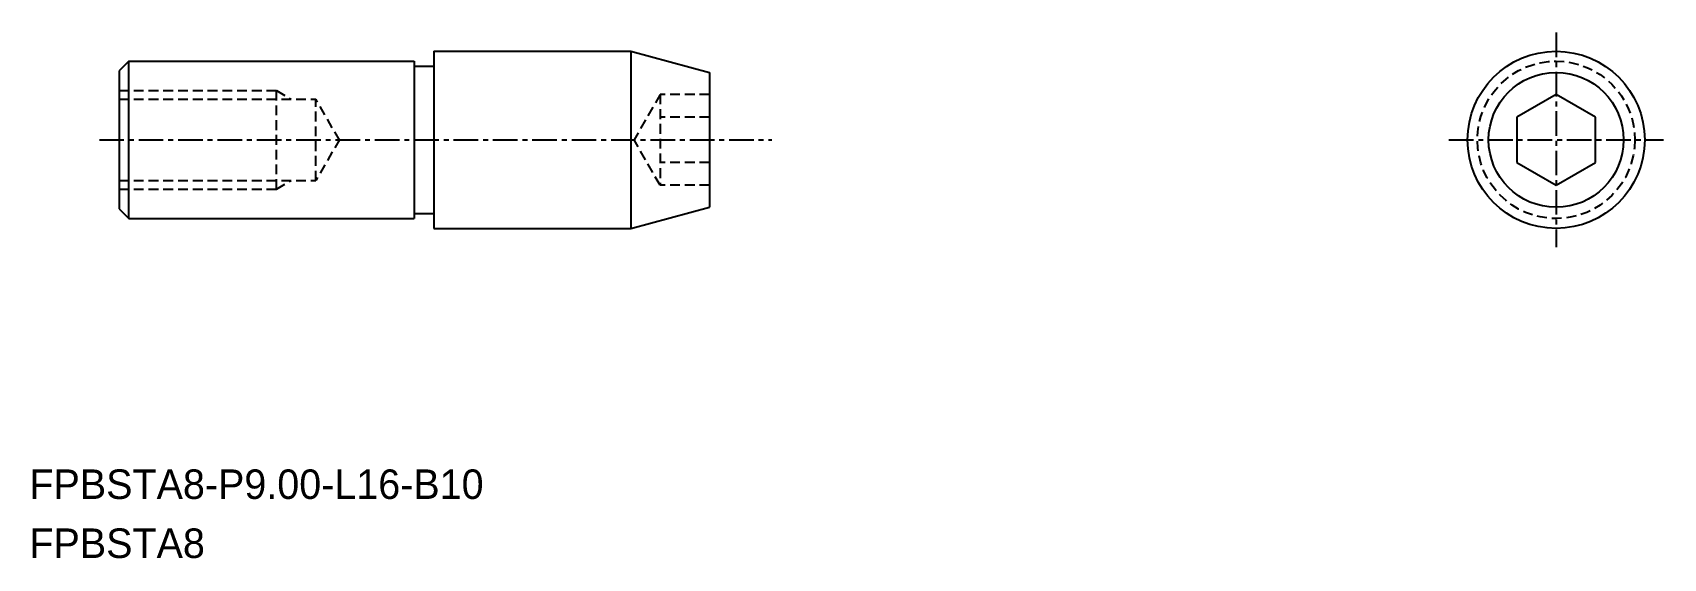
# Model space of a CAD drawing. Extents: x -1606 to -1523.1, y -500 to -473.2.
import ezdxf

# ---------------------------------------------------------------- set-up
doc = ezdxf.new("R2010")
doc.units = 0
doc.linetypes.add('CENTER', pattern=[2, 1.25, -0.25, 0.25, -0.25])
doc.linetypes.add('DASHED', pattern=[0.75, 0.5, -0.25])
doc.layers.get('0').update_dxf_attribs({"linetype": 'CONTINUOUS'})
doc.layers.add('CENTER', color=1, linetype='CENTER')

msp = doc.modelspace()

# ---------------------------------------------------------------- linework, layer by layer
at = {"color": 7, "linetype": 'CONTINUOUS'}
for p, q in [((-1601.097, -474.698), (-1601.597, -475.198)), ((-1601.097, -474.698), (-1586.597, -474.698)), ((-1601.097, -482.698), (-1601.097, -474.698)), ((-1586.597, -474.698), (-1586.597, -482.698)), ((-1585.597, -474.198), (-1585.597, -483.198)), ((-1585.597, -474.198), (-1575.597, -474.198)), ((-1575.597, -474.198), (-1571.597, -475.269)), ((-1601.597, -475.198), (-1601.597, -482.198)), ((-1586.597, -474.948), (-1585.597, -474.948)), ((-1571.597, -475.269), (-1571.597, -482.126)), ((-1528.578, -476.388), (-1530.578, -477.543)), ((-1526.578, -477.543), (-1528.578, -476.388)), ((-1530.578, -477.543), (-1530.578, -479.852)), ((-1526.578, -479.852), (-1526.578, -477.543)), ((-1530.578, -479.852), (-1528.578, -481.007)), ((-1528.578, -481.007), (-1526.578, -479.852)), ((-1601.597, -482.198), (-1601.097, -482.698)), ((-1575.597, -483.198), (-1571.597, -482.126)), ((-1601.097, -482.698), (-1586.597, -482.698)), ((-1586.597, -482.448), (-1585.597, -482.448)), ((-1585.597, -483.198), (-1575.597, -483.198))]:
    msp.add_line(p, q, dxfattribs=at)
at = {"linetype": 'CONTINUOUS'}
msp.add_line((-1575.597, -474.198), (-1575.597, -483.198), dxfattribs=at)
at = {"color": 3, "linetype": 'DASHED'}
for p, q in [((-1601.597, -476.198), (-1593.597, -476.198)), ((-1593.597, -481.198), (-1593.597, -476.198)), ((-1593.597, -476.198), (-1592.848, -476.631)), ((-1574.097, -476.388), (-1575.431, -478.698)), ((-1574.097, -476.388), (-1574.097, -481.007)), ((-1571.597, -476.388), (-1574.097, -476.388)), ((-1601.597, -476.631), (-1591.597, -476.631)), ((-1591.597, -480.765), (-1591.597, -476.631)), ((-1590.385, -478.731), (-1591.597, -476.631)), ((-1571.597, -477.543), (-1574.097, -477.543)), ((-1590.385, -478.665), (-1591.597, -480.765)), ((-1574.097, -481.007), (-1575.431, -478.698)), ((-1571.597, -479.852), (-1574.097, -479.852)), ((-1601.597, -480.765), (-1591.597, -480.765)), ((-1601.597, -481.198), (-1593.597, -481.198)), ((-1593.597, -481.198), (-1592.848, -480.765)), ((-1571.597, -481.007), (-1574.097, -481.007))]:
    msp.add_line(p, q, dxfattribs=at)
at = {"linetype": 'CONTINUOUS'}
for radius in [4.5, 3.428]:
    msp.add_circle((-1528.578, -478.698), radius, dxfattribs=at)
at = {"color": 3, "linetype": 'DASHED'}
msp.add_circle((-1528.578, -478.698), 4, dxfattribs=at)
at = {"color": 7, "linetype": 'CONTINUOUS'}
msp.add_point((-1601.597, -478.698), dxfattribs=at)
at = {"layer": 'CENTER', "color": 1, "linetype": 'CENTER'}
for p, q in [((-1528.578, -473.248), (-1528.578, -484.148)), ((-1602.597, -478.698), (-1568.434, -478.698)), ((-1534.028, -478.698), (-1523.128, -478.698))]:
    msp.add_line(p, q, dxfattribs=at)

# ---------------------------------------------------------------- texts
for s, p in [('FPBSTA8-P9.00-L16-B10', (-1606.152, -496.947)), ('FPBSTA8', (-1606.152, -499.947))]:
    msp.add_text(s, height=1.5).set_placement(p)

doc.saveas('drawing.dxf')
